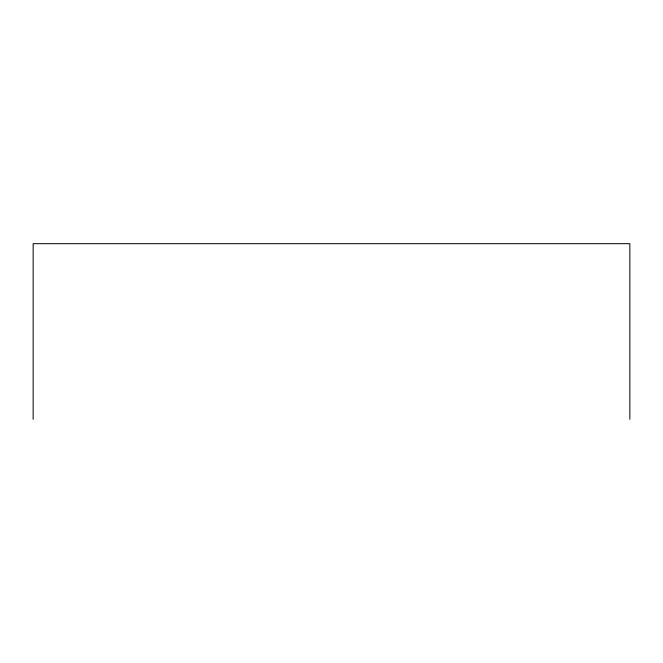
<?xml version="1.0" encoding="UTF-8"?>
<svg xmlns="http://www.w3.org/2000/svg" width="663" height="663" viewBox="0 0 663 663"><rect width="100%" height="100%" fill="white"/><g stroke="black" fill="none" stroke-linecap="round" stroke-linejoin="round"><path stroke-width="0.99" d="M629.85 419.314L629.85 243.686L33.15 243.686L33.15 419.314"/></g></svg>
